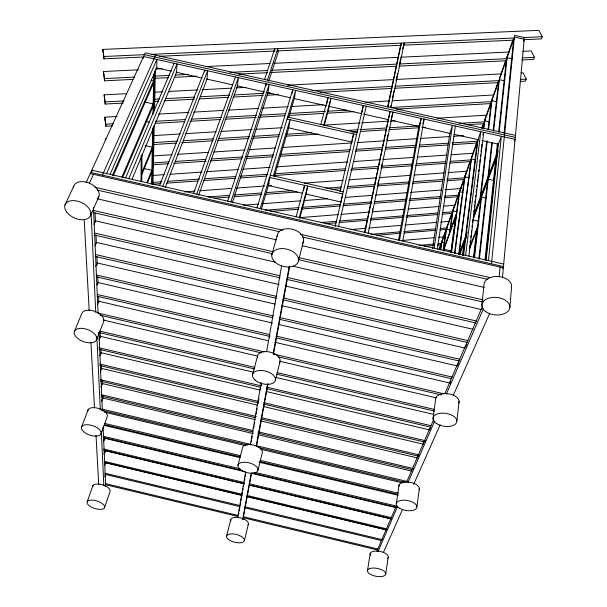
<?xml version="1.0" encoding="UTF-8"?>
<svg xmlns="http://www.w3.org/2000/svg" width="607" height="607" viewBox="0 0 607 607"><rect width="100%" height="100%" fill="white"/><g stroke="black" fill="none" stroke-linecap="round" stroke-linejoin="round"><path stroke-width="0.91" d="M140.991 181.622L141.211 155.331M141.757 181.592L142 154.353M143.533 58.386L143.555 56.497L515.093 139.367L514.402 141.127M151.591 183.974L152.691 128.039M152.949 114.769L153.753 74.008M152.258 184.665L153.434 126.977M153.723 112.796L154.573 71.186M152.956 183.845L154.193 125.186M154.512 110.049L155.354 70.313M110.231 174.118L156.727 67.893L156.91 59.478L106.597 173.572M204.612 71.998L204.741 70.146L159.55 185.636M509.895 307.119L511.64 286.216A13.832 8.824 5.1 0 0 497.937 276.504A13.832 8.824 5.1 0 0 484.037 284.653L481.859 305.397M502.467 277.672L524.38 37.528L542.301 36.724L541.482 38.886L524.531 39.66M499.166 276.921L500.092 267.05M504.068 133.259L513.628 39.212M491.48 263.817L514.561 35.381L524.38 37.528M488.46 260.6L501.352 136.302L498.385 144.208L486.07 260.744M485.031 259.826L495.714 159.603M496.131 155.627L497.437 143.419M498.635 132.144L506.344 59.812M485.661 259.682L496.496 157.524M496.921 153.548L498.013 143.214M499.212 131.939L507.262 56.064M478.824 259.037L487.512 181.212M487.952 177.259L491.829 142.577M493.188 130.391L498.628 81.649L484.743 120.93M479.401 258.977L488.263 179.232L493.423 180.393M488.703 175.271L492.353 142.455M493.605 131.211L499.523 77.984M474.553 257.254L481.488 197.116L486.086 198.155M456.866 420.924L459.104 401.341M480.137 197.943L486.768 140.923M488.074 129.708L491.222 102.598M473.445 257.747L476.594 230.622M480.858 196.038L487.246 140.877M488.544 129.655L492.095 99.017M473.968 257.747L480.759 199.028M469.568 247.299L469.788 245.463M470.122 242.717L470.342 240.888M470.782 237.223L471.002 235.395M471.328 232.648L471.548 230.812M471.988 227.147L472.208 225.318M472.542 222.572L472.876 219.825L478.255 221.047M473.794 212.147L474.021 210.257M474.363 207.435L474.697 204.612M474.924 202.73L475.266 199.908M475.607 197.085L475.827 195.204M476.169 192.381L476.51 189.559M476.852 186.736L477.072 184.854M477.413 182.032L477.755 179.209M477.982 177.327L478.316 174.505M478.657 171.682L478.885 169.801M479.227 166.971L479.56 164.148M479.788 162.266L480.129 159.444M480.471 156.621L480.691 154.739M481.032 151.917L481.374 149.094M481.601 147.213L481.935 144.39M483.862 128.396L484.963 119.215M468.885 256.139L483.718 132.372L482.777 135.012M483.43 128.358L484.113 122.72L482.216 128.069M465.622 255.395L480.782 131.711L477.975 139.656M462.496 255.35L464.021 243.164M462.921 255.501L464.674 241.434M465.493 236.677L477.277 142.053M463.573 255.615L478.005 139.489M458.74 253.908L471.191 159.876L450.379 161.348M459.256 253.172L471.518 157.289M265.98 85.693L266.223 83.857L227.655 201.16M454.499 253.529L464.484 177.768M433.034 418.83L435.591 399.383A11.844 6.594 8.3 0 1 448.55 393.822A11.844 6.594 8.3 0 1 458.763 403.033M454.855 253.794L465.174 175.256M274.447 51.056L274.751 48.788L264.576 79.456M277.482 50.92L277.794 48.651L267.459 80.094M450.811 252.512L455.629 216.798M444.946 197.753L458.156 196.721L459.067 192.563M416.918 506.633L419.376 488.392M451.221 252.178L459.127 193.398M451.547 252.474L459.696 191.797L463.058 192.556M449.65 232.42L452.412 212.397M450.197 230.895L453.179 209.24M440.022 229.916L446.615 229.355L447.496 225.326M443.209 250.16L445.97 230.637M443.709 251.146L443.967 249.287L451.274 250.949M440.477 249.5L441.388 243.126M440.712 249.947L442.017 240.858M269.576 179.71L269.842 177.904M437.397 248.961L455.356 126.044M385.62 574.541A9.333 3.991 11.1 0 0 373.586 568.031A9.333 3.991 11.1 0 0 370.589 574.45A9.333 3.991 11.1 0 0 385.62 574.541L388.146 557.575M434.142 248.225L452.427 125.391L449.855 133.373L432.579 248.491M396.386 503.089L399.087 484.94M292.157 93.417L292.726 89.768L257.034 207.86M377.106 551.551L377.357 549.927L396.508 505.578M288.636 117.69L294.319 98.63L295.624 90.413L260.236 208.588M367.554 570.193L370.27 553.281M237.663 517.543L245.63 471.889M250.35 444.878L261.245 382.456M266.617 351.711L281.58 266.003M238.536 514.668L238.862 512.809M239.188 510.942L240 506.284M240.326 504.417L240.653 502.558M240.979 500.692L241.313 498.833M241.639 496.966L242.451 492.307M242.777 490.448L243.103 488.582M243.43 486.715L244.249 482.057M244.575 480.198L244.902 478.331M245.228 476.472L245.554 474.606M251.268 442.002L251.594 440.136M251.92 438.269L252.246 436.41M253.718 428.026L254.045 426.16M254.371 424.301L254.697 422.434M255.509 417.775L255.835 415.909M256.162 414.05L256.488 412.183M256.814 410.324L257.148 408.458M257.96 403.799L258.286 401.94M258.612 400.074L258.939 398.207M260.411 389.823L260.737 387.964M261.063 386.098L261.389 384.239M269.554 337.651L269.88 335.792M402.744 241.07L424.126 119.078L422.829 123.532M399.505 240.326L421.205 118.426L418.883 126.453L398.45 240.713M242.679 519.721L251.222 473.217L396.037 507.68M256.177 446.251L267.619 383.943M273.256 353.251L289.137 266.769M242.952 519.349L251.571 473.126M256.541 446.153L268.013 383.844M273.499 354.086L289.6 266.663M303.538 190.712L304.532 185.34L296.125 216.767M326.778 103.987L327.992 97.636L320.815 124.473M372.334 210.614L372.713 208.77M377.827 183.86L378.586 180.165M381.424 166.326L381.803 164.482M386.909 139.572L387.858 134.959M368.183 233.187L392.979 112.128L391.12 119.298M364.951 232.451L390.058 111.476L364.42 232.951M390.862 107.598L404.285 42.945L403.723 45.161L513.53 40.161L514.296 37.983L151.871 54.334M390.521 107.416L390.9 105.58M392.426 98.235L393.951 90.891M396.052 80.799L397.577 73.455M399.103 66.11L400.635 58.765M402.729 48.674L403.496 45.001M387.653 106.779L400.795 44.402M387.956 106.953L401.394 43.074L400.84 45.297M351.764 142.053L353.578 133.965L340.057 191.683M361.506 113.638L363.35 105.519L335.254 226.244M338.433 226.972L366.264 106.172M244.393 540.526L248.43 524.016M257.998 470.152L262.361 452.496A10.198 5.099 14.4 0 0 253.354 445.075A10.198 5.099 14.4 0 0 242.527 447.791L237.929 465.372M275.396 380.134L280.115 361.294M298.439 260.927L303.546 240.987M226.525 536.216L230.751 519.767M299.342 217.496L307.666 186.046L306.156 194.103L299.759 218.315M323.781 125.141L330.891 98.281L329.313 106.445L324.343 125.232M252.512 374.769L257.55 356.021M271.822 254.819L277.353 235M274.288 176.781L288.735 127.902L290.025 119.708L273.355 175.909M261.276 209.385L269.129 183.056M232.329 202.784L268.021 92.75L269.106 84.502L230.857 201.888M268.734 81.186L278.704 50.715M104.442 507.869A9.188 3.923 17.6 0 0 93.372 500.176A9.188 3.923 17.6 0 0 89.737 506.109A9.188 3.923 17.6 0 0 104.442 507.869L109.958 491.822A9.09 3.991 17.6 0 0 102.393 484.788A9.09 3.991 17.6 0 0 92.719 486.609M105.087 486.245L105.626 484.712L103.091 427.009M104.852 476.723L105.785 474.052M438.907 249.659L440.803 244.302M441.744 241.624L446.16 229.12M447.101 226.441L451.836 213.049M452.465 211.266L457.822 196.084M458.771 193.405L463.809 179.126M464.757 176.447L470.114 161.265M471.373 157.699L476.738 142.516M481.776 128.229L483.354 123.767M484.614 120.194L490.608 103.236M491.238 101.445L498.172 81.808M499.432 78.235L505.737 60.374M506.519 58.158L512.983 39.842M198.709 195.181L237.489 85.928L238.323 77.635L196.751 194.119M104.783 465.144L105.656 462.671L241.912 495.259M439.316 249.447L470.546 161.09M471.176 159.307L478.119 139.671M499.25 79.874L506.511 59.349M507.141 57.559L513.765 38.818M103.956 454.021L105.148 450.69L244.014 483.84M87.233 501.61L92.947 485.592M443.679 249.075L456.418 213.52M456.191 215.212L443.444 250.752L446.486 229.165L450.068 229.977M103.41 441.623L104.624 438.262L244.796 471.654M193.557 193.39L235.44 76.99M100.937 434.088A10.334 4.924 18.7 0 0 88.493 424.794A10.334 4.924 18.7 0 0 84.456 432.404A10.334 4.924 18.7 0 0 100.937 434.088L107.151 417.009A10.213 5 18.8 0 0 98.653 408.443A10.213 5 18.8 0 0 87.848 411.083M523.439 41.367L523.97 39.918M101.627 401.485L102.917 398.025L253.225 433.595M100.99 387.023L102.302 383.525L255.312 419.657M81.619 426.835L88.091 409.786M458.862 254.212L467.223 232.094M473.248 216.16L498.006 150.673M459.158 254.705L466.548 235.19M473.263 217.45L498.119 151.818M459.598 254.834L466.32 237.109M473.043 219.377L497.573 154.686M521.125 72.878L523.014 72.779L526.223 79.13L525.465 81.126L520.017 81.429M522.657 51.352L531.178 50.942L534.494 57.308L533.705 59.395L521.679 59.994M100.314 371.962L101.665 368.434L257.497 405.135M99.73 355.99L100.997 352.697L259.788 390.005M165.195 187.54L207.025 79.13L207.617 70.784L162.737 186.364M469.416 247.686L477.565 226.669M469.514 248.87L477.322 228.74M99.002 339.609L100.299 336.293L253.453 372.174M96.46 339.912A11.821 6.351 20.5 0 0 82.249 328.364A11.821 6.351 20.5 0 0 77.719 338.41A11.821 6.351 20.5 0 0 96.46 339.912L103.585 321.793A11.654 6.427 20.7 0 0 95.314 311.558A11.654 6.427 20.7 0 0 81.899 313.242L74.449 331.308M147.584 182.692L151.826 172.153M97.454 304.638L98.82 301.262L268.385 340.762M146.902 182.608L151.856 170.309L143.32 168.367M141.818 174.641L152.274 149.163M96.976 285.085L98.023 282.536L272.589 323.076M141.833 172.714L152.311 147.22L145.316 145.634M95.762 266.359L97.196 262.93L275.13 304.115M132.129 179.042L176.629 72.339L176.978 63.955L128.813 178.633M125.634 177.912L174.11 63.31M122.705 177.472L153.123 106.013M94.851 245.835L96.323 242.375L279.205 284.562M121.931 177.123L153.161 103.896L144.944 102.052M406.644 482.095L433.679 419.483M444.939 393.397L482.482 306.429M93.903 224.287L95.405 220.811L275.616 262.232M429.718 429.786L430.849 427.176M449.666 383.662L450.796 381.052M457.564 365.391L458.695 362.781M465.47 347.113L466.601 344.503M378.108 551.323L397.722 506.132M407.912 482.671L434.695 420.977M446.388 394.034L483.354 308.872M112.424 175.377L153.617 80.746L151.044 80.177M113.228 175.833L153.571 82.962M502.725 268.294L503.484 266.556L90.777 172.456M90.549 215.515L98.895 196.501M102.416 175.112L155.673 55.176M383.351 552.59L402.555 509.364M413.701 484.295L440.212 424.642M453.27 395.248L489.773 313.121M89.373 183.306L93.44 174.308M86.171 182.57L145.21 52.847L515.457 135.369M64.964 204.999L73.751 186.076M418.997 245.38L434.104 244.052M437.875 243.718L441.653 243.392L441.152 244.818L437.366 245.145M424.141 246.313L433.588 245.478M402.76 240.425L433.929 237.724M438.656 237.314L444.324 236.829M370.801 234.348L400.021 231.866M403.792 231.548L435.834 228.831M440.545 228.437L447.139 227.875M376.856 235.288L400.423 233.285M404.194 232.959L435.302 230.311M350.11 229.605L366.15 228.262M368.98 228.027L401.068 225.349M404.839 225.038L436.926 222.359M440.697 222.048L449.195 221.335M320.587 222.572L336.642 221.267M339.48 221.031L367.819 218.725M370.649 218.49L403.708 215.804M406.546 215.568L437.715 213.027M442.435 212.647L452.83 211.797L452.283 213.33L441.896 214.18M325.739 223.68L336.126 222.83M338.964 222.602L367.288 220.28M370.126 220.053L403.177 217.344M406.007 217.116L438.117 214.491M299.555 217.678L338.228 214.582M341.058 214.354L369.36 212.086M372.19 211.858L404.262 209.286M408.041 208.983L439.172 206.494M443.884 206.114L455.204 205.212M265.13 210.234L299.13 207.579M301.96 207.359L340.679 204.339M343.516 204.119L370.9 201.979M374.678 201.683L406.781 199.179M409.619 198.959L440.781 196.531M444.559 196.236L458.725 195.128M270.388 211.433L298.697 209.21M301.527 208.99L340.208 205.963M343.046 205.735L371.347 203.52M374.178 203.299L405.317 200.856M409.095 200.56L440.234 198.125M243.445 205.196L258.544 204.043M262.315 203.755L301.004 200.788M304.782 200.5L327.423 198.762M345.353 197.389L372.721 195.287M375.551 195.075L407.638 192.616M410.469 192.396L441.608 190.006M445.379 189.718L461.426 188.489M214.241 198.178L229.332 197.047M234.052 196.698L261.412 194.65M265.191 194.369L297.263 191.971M331.232 189.43L340.664 188.724M347.265 188.231L374.625 186.182M377.455 185.97L408.594 183.648M412.365 183.36L442.556 181.106M447.276 180.749L464.256 179.482L464.841 177.836L446.889 179.171M184.498 191.858L194.885 191.099M199.604 190.75L231.722 188.405M236.442 188.056L264.781 185.992M267.619 185.78L271.397 185.507M304.456 183.094L343.183 180.264M348.85 179.847L376.241 177.843M379.072 177.639L410.241 175.362M414.02 175.089L444.248 172.881M448.027 172.6L466.92 171.22M207.867 196.964L229.598 195.348M234.325 194.991L261.716 192.95M266.443 192.601L291.952 190.704M325.959 188.17L341.081 187.047M347.69 186.554L375.088 184.513M377.926 184.3L409.095 181.986M412.881 181.698L443.11 179.452M152.463 182.411L161.917 181.743M167.593 181.341L199.749 179.065M204.476 178.731L235.691 176.523M240.418 176.189L267.846 174.255M274.463 173.784L345.398 168.769M352.022 168.298L378.502 166.432M381.34 166.227L412.548 164.019M416.334 163.753L445.652 161.682M153.01 184.156L160.961 183.587M166.629 183.185L197.776 180.977M203.444 180.575L235.539 178.291M240.258 177.957L266.685 176.076M274.235 175.537L345.034 170.506M350.702 170.104L378.078 168.162M380.908 167.957L412.054 165.749M415.833 165.476L446.039 163.329M449.817 163.063L470.584 161.591M152.858 175.453L164.216 174.672M169.892 174.277L202.055 172.047M206.79 171.72L238.012 169.55M242.739 169.224L270.176 167.32M276.8 166.864L347.758 161.948M353.433 161.553L379.921 159.717M382.759 159.52L413.982 157.357M417.768 157.092L447.093 155.058M450.88 154.793L473.589 153.222M152.797 162.926L168.86 161.857M175.469 161.416L205.705 159.398M211.373 159.019L242.55 156.932M246.328 156.682L273.727 154.853M280.335 154.406L350.247 149.739M355.914 149.36L382.372 147.592M385.202 147.402L416.379 145.316M419.217 145.126L448.505 143.169M452.283 142.918L477.792 141.219L477.163 142.994L452.587 144.648M153.419 164.747L168.101 163.761M173.769 163.382L205.902 161.219M210.629 160.901L241.821 158.806M246.548 158.488L273.006 156.712M280.571 156.204L349.564 151.568M355.239 151.189L381.697 149.405M385.483 149.155L415.727 147.122M419.505 146.871L447.86 144.967M153.237 155.938L172.16 154.702M177.836 154.33L208.102 152.349M213.785 151.978L245 149.937M248.787 149.686L275.275 147.956M282.839 147.463L351.893 142.941M357.569 142.569L384.056 140.839M386.894 140.649L417.168 138.669M420.006 138.487L449.332 136.567M454.066 136.256L463.52 135.642M152.956 144.565L176.182 143.1M181.85 142.744L213.004 140.778M217.731 140.475L248.885 138.51M252.664 138.275L279.099 136.605M286.656 136.127L318.758 134.101M351.81 132.007L357.47 131.651M360.308 131.476L386.742 129.807M388.632 129.686L418.845 127.781M422.624 127.538L425.454 127.364M467.003 124.739L483.999 123.661L484.652 121.81L459.15 123.411M153.632 135.596L180.135 133.972M185.81 133.623L216.107 131.765M220.834 131.469L252.072 129.557M255.858 129.321L282.361 127.698M324.017 125.141L359.981 122.933M361.878 122.819L388.381 121.188M390.278 121.074L395.005 120.785M437.601 118.168L486.829 115.148M153.154 142.615L177.707 141.074M183.375 140.718L213.596 138.821M218.323 138.525L249.485 136.567M253.263 136.332L279.706 134.671M286.322 134.261L311.816 132.66M346.764 130.467L358.1 129.754M359.989 129.632L386.431 127.978M389.262 127.796L418.542 125.96M117.037 116.483L104.745 117.189L105.77 124.215L113.168 123.782M155.415 121.309L185.651 119.541M191.319 119.207L221.555 117.439M226.282 117.159L256.518 115.391M260.297 115.171L285.806 113.676M289.592 113.456L325.496 111.354M327.385 111.24L346.278 110.133M390.688 107.538L491.791 101.619L491.109 103.547L396.439 109.123M104.745 117.189L105.823 126.256L112.447 125.861M155.202 123.342L184.361 121.628M190.044 121.286L220.341 119.503M225.076 119.222L256.313 117.386M259.159 117.219L284.721 115.709M289.456 115.429L323.539 113.426M327.325 113.198L353.835 111.635M158.647 114.108L188.906 112.378M193.641 112.105L223.9 110.375M228.627 110.11L257.945 108.433M262.672 108.16L288.211 106.703M291.99 106.491L323.197 104.708M365.755 102.272L389.398 100.921M392.236 100.762L493.43 94.98M126.795 93.66L104.1 94.859L105.208 104.047L123.13 103.069M154.762 101.346L158.48 101.141M164.118 100.83L194.346 99.184M199.066 98.926L228.353 97.332M233.073 97.074L263.301 95.42M267.08 95.216L278.416 94.601M319.98 92.332L391.773 88.417M394.611 88.265L498.522 82.598L499.235 80.587L395.165 86.217M104.1 94.859L105.148 101.908L124.056 100.891M154.861 99.222L159.595 98.964M165.271 98.66L194.597 97.074M200.272 96.763L229.605 95.178M234.332 94.92L263.658 93.334M267.444 93.129L270.282 92.977M311.907 90.724L392.327 86.376M520.768 79.426L526.223 79.13M154.224 92.218L162.729 91.771M168.405 91.467L197.723 89.927M202.45 89.677L231.76 88.129M236.487 87.878L245.949 87.385M287.551 85.192L393.465 79.608M396.303 79.456L501.261 73.925M138.449 69.82L103.433 71.505L104.503 78.584L134.716 77.089M155.263 76.072L169.452 75.367M175.12 75.086L188.36 74.433M229.962 72.377L267.778 70.503M271.557 70.313L396.363 64.145M400.142 63.955L506.982 58.667L506.246 60.761L399.345 66.102M522.445 57.9L534.494 57.308M103.433 71.505L104.563 80.814L132.827 79.403M154.899 78.303L168.518 77.62M174.194 77.339L196.896 76.209M238.521 74.13L267.846 72.665M270.684 72.521L396.508 66.239M155.483 69.001L162.107 68.682M205.636 66.595L269.986 63.5M273.772 63.318L398.693 57.316M400.582 57.225L509.41 51.99M542.301 36.724L538.872 30.35L102.803 49.402L103.888 56.497L144.383 54.668L515.275 137.364M102.803 49.402L103.949 58.826L143.419 57.028M159.77 56.276L275.077 51.026M276.974 50.942L400.931 45.29M514.395 37.035L524.228 39.189M507.088 57.718L512.346 58.879M499.333 79.638L504.485 80.777M491.905 100.671L496.526 101.695M484.765 120.861L489.295 121.87M156.652 67.878L171.44 71.178M176.06 72.21L201.926 77.992M206.547 79.024L232.42 84.798M237.041 85.83L264.758 92.021M267.535 92.643L290.632 97.803M294.327 98.63L326.665 105.853M328.516 106.263L361.78 113.699M363.623 114.108L388.571 119.685M391.348 120.3L419.065 126.491M421.835 127.113L450.477 133.51M454.18 134.337L478.202 139.701M481.897 140.528L498.529 144.246M287.65 117.045L357.037 132.599M471.313 158.935L475.668 159.907M287.05 119.04L356.567 134.633M288.545 127.857L351.969 142.099M464.962 176.895L469.234 177.859M145.619 121.362L149.201 122.174M452.951 210.864L456.608 211.691M270.236 175.195L343.251 191.736M302.354 193.238L268.393 185.537L269.569 177.419L342.727 193.997L340.906 201.994L306.027 194.073M441.782 242.466L444.43 243.066M503.711 264.075L91.801 170.195L91.869 171.728M90.261 173.587L503.37 267.801M94.722 187.237L282.976 230.258M300.511 234.264L490.608 277.71M97.598 190.15L279.349 231.699M302.415 236.973L487.853 279.372M97.219 198.785L276.39 239.811M302.248 245.729L484.189 287.392M93.114 210.379L273.249 251.715M299.114 257.649L482.944 299.835M93.212 212.549L272.406 253.68M298.272 259.614L483.005 302.02M293.173 266.268L481.692 309.6M94.206 232.974L279.91 275.745M287.301 277.445L476.7 321.073M94.305 235.03L280.009 277.824M286.481 279.311L475.88 322.954M285.669 286.056L473.172 329.305M95.246 254.462L276.155 296.284M283.537 297.991L468.134 340.664M95.337 256.427L276.268 298.265M282.733 299.759L467.352 342.447M281.587 305.609L465.053 348.077M96.24 274.933L273.491 316.05M279.956 317.544L459.977 359.306M96.331 276.807L272.702 317.727M279.167 319.229L459.233 361.006M278.127 324.358L457.314 365.968M97.181 294.456L269.622 334.578M276.079 336.081L452.207 377.068M97.264 296.239L269.766 336.392M276.223 337.894L451.494 378.692M274.834 342.265L449.931 383.047M98.084 313.091L264.06 351.832M273.279 353.987L443.869 393.799M100.011 315.23L261.45 352.917M278.059 356.795L441.342 394.922M103.266 320.026L257.383 356.028M279.531 361.203L436.41 397.858M99.867 331.118L254.94 367.417M277.096 372.607L434.013 409.338M99.017 332.53L254.682 368.98M276.792 374.155L434.301 411.038M275.593 377.357L433.36 414.323M98.85 347.72L261.2 385.832M266.739 387.137L430.932 425.682M98.926 349.283L260.464 387.213M266.928 388.73L430.31 427.093M266.253 391.523L429.665 429.915M99.639 364.033L258.354 401.394M263.893 402.699L425.378 440.705M99.707 365.528L258.104 402.82M263.628 404.118L424.786 442.063M263.954 406.652L423.474 444.225M100.39 379.671L256.093 416.41M261.625 417.715L419.171 454.893M100.466 381.097L255.38 417.669M260.919 418.974L418.602 456.191M260.843 420.962L417.54 457.959M101.119 394.664L253.028 430.598M258.552 431.903L413.223 468.498M101.187 396.037L253.24 432.017M257.854 433.11L412.677 469.742M257.838 434.688L411.834 471.138M101.817 409.065L250.979 444.43M256.503 445.743L407.509 481.548M101.885 410.385L247.519 444.923M258.582 447.549L405.142 482.307M104.427 412.176L245.266 445.584M260.919 449.301L402.684 482.922M104.328 423.337L240.736 455.751M260.092 460.349L398.336 493.203M104.381 424.604L240.539 456.965M259.857 461.555L397.843 494.356M104.078 425.363L239.674 457.595M259.045 462.2L398.329 495.312M103.129 436.205L240.273 468.862M255.001 472.375L396.758 506.132M103.19 437.427L242.36 470.569M252.497 472.99L396.265 507.232M103.744 449.005L244.5 482.595M249.098 483.688L391.69 517.718M103.805 450.182L243.824 483.604M249.356 484.925L391.219 518.78M249.53 485.152L391.158 518.962M104.343 461.335L241.434 494.113M246.958 495.433L386.803 528.872M246.518 496.359L386.454 529.828M104.404 462.466L241.692 495.304M246.298 496.405L386.356 529.896M104.92 473.217L240.289 505.646M244.894 506.746L382.099 539.623M104.981 474.31L239.636 506.572M245.167 507.9L381.666 540.609M105.428 483.62L238.02 515.434M243.544 516.762L377.986 549.024M105.474 484.674L237.845 516.443M243.361 517.771L377.569 549.98M105.603 140.308L105.352 138.555L105.406 140.513M84.198 219.734L89.176 310.45M90.936 342.576L94.51 407.775M96.012 435.181L98.706 484.318M91.088 212.981L95.731 312.347M96.885 336.953L100.299 409.824M101.316 431.592L103.835 485.539M93.455 207.548L98.106 313.493M98.933 332.408L102.386 410.924M95.079 213.103L95.466 222.185M96.005 234.863L96.361 243.377M96.923 256.624L97.272 264.804M97.765 276.488L98.046 283.112M98.607 296.36L98.85 302.036M100.132 332.31L100.375 337.985M100.853 349.344L101.058 354.2M101.536 365.422L101.695 369.208M102.173 380.566L102.34 384.345M102.818 395.703L102.94 398.541M104.579 437.328L104.7 440.166M105.102 449.628L105.223 452.465M105.626 461.927L105.701 463.824M103.888 56.497L103.949 58.826M104.503 78.584L104.563 80.814M105.148 101.908L105.208 104.047M105.77 124.215L105.823 126.256M370.665 555.466A9.226 4.067 11 0 1 379.709 551.361A9.226 4.067 11 0 1 387.395 558.478M230.88 520.874A9.097 4.059 14.3 0 1 240.311 517.862A9.097 4.059 14.3 0 1 247.929 524.972M398.905 486.26A10.372 5.099 10 0 1 409.907 482.246A10.372 5.099 10 0 1 419.156 489.705M257.656 357.796A11.594 6.594 14.6 0 1 270.009 352.098A11.594 6.594 14.6 0 1 279.41 362.88M277.3 236.563A13.445 8.87 15 0 1 292.597 229.302A13.445 8.87 15 0 1 302.658 243.141M73.462 187.563A13.62 8.551 24.4 0 1 89.237 183.147A13.62 8.551 24.4 0 1 98.182 197.814M228.611 539.577A9.196 3.983 14.4 0 0 243.893 541.459A9.196 3.983 14.4 0 0 233.877 533.993A9.196 3.983 14.4 0 0 228.611 539.577M399.603 508.294A10.501 5.023 10.1 0 0 416.706 507.93A10.501 5.023 10.1 0 0 403.382 500.198A10.501 5.023 10.1 0 0 399.603 508.294M240.205 469.499A10.319 5.023 14.4 0 0 257.406 471.343A10.319 5.023 14.4 0 0 246.29 462.329A10.319 5.023 14.4 0 0 240.205 469.499M436.699 423.701A12.011 6.518 8.5 0 0 456.525 422.593A12.011 6.518 8.5 0 0 441.615 413.17A12.011 6.518 8.5 0 0 436.699 423.701M255.008 379.997A11.761 6.518 14.6 0 0 274.683 381.697A11.761 6.518 14.6 0 0 262.201 370.498A11.761 6.518 14.6 0 0 255.008 379.997M485.812 311.702A14.06 8.764 5.4 0 0 509.364 309.358A14.06 8.764 5.4 0 0 492.459 297.445A14.06 8.764 5.4 0 0 485.812 311.702M274.569 261.685A13.665 8.802 15 0 0 297.551 263.059A13.665 8.802 15 0 0 283.317 248.612A13.665 8.802 15 0 0 274.569 261.685M66.664 212.04A13.84 8.483 24 0 0 89.35 217.389A13.84 8.483 24 0 0 77.347 201.114A13.84 8.483 24 0 0 66.664 212.04"/></g></svg>
